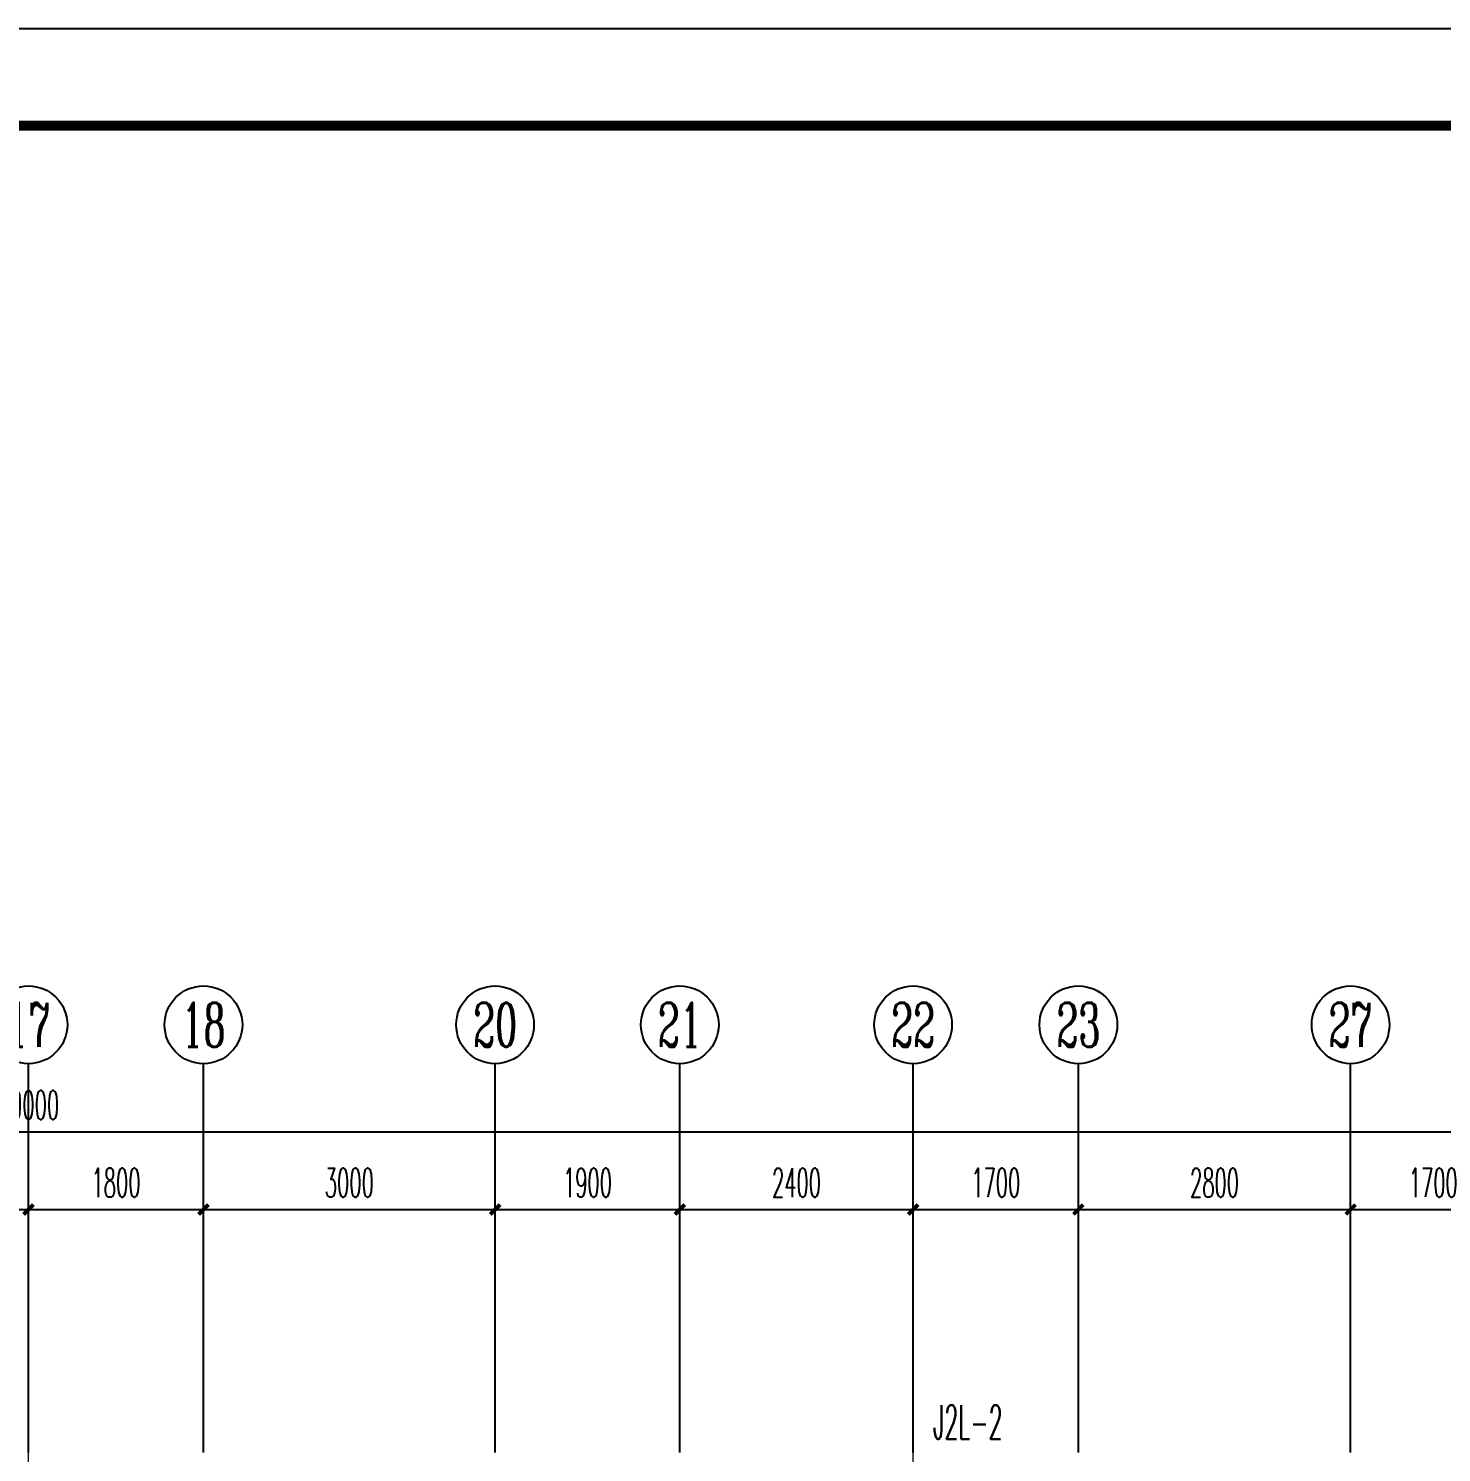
# Model space of a CAD drawing. Extents: x 27938 to 1042331, y -235042 to 1535213.
# Drawn here: x 706817 to 721352, y 378374 to 393024 of the extents above; entities that cross this region are included whole.
import ezdxf
from ezdxf.enums import TextEntityAlignment as Align

# ---------------------------------------------------------------- set-up
doc = ezdxf.new("R2010")
doc.units = 0
doc.header["$LTSCALE"] = 1000
doc.header["$MEASUREMENT"] = 0
doc.linetypes.add('DOTE', pattern=[2.42, 2, -0.2, 0.02, -0.2])
for name, color, linetype in [('3.5方案汇报，与郭总、侯月琴确定户型_t8$0$2020.03.04 -1安徽标准化洋房户型(UA）_t8_t8$0$看线', 154, 'Continuous'), ('AXIS', 3, 'Continuous'), ('AXIS_TEXT', 4, 'Continuous'), ('DIM_给水', 3, 'Continuous'), ('图框', 140, 'Continuous')]:
    doc.layers.add(name, color=color, linetype=linetype)
doc.layers.add('DOTE', color=19, linetype='DOTE', lineweight=9)
doc.layers.add('yichutu', color=7, linetype='Continuous', true_color=0xffffff, plot=False)
doc.styles.add('_TCH_AXIS', font='COMPLEX', dxfattribs={"bigfont": 'GBCBIG'})
doc.styles.add('_TCH_DIM_T3', font='SIMPLEX.shx', dxfattribs={"width": 0.494118, "bigfont": 'GBCBIG.shx'})
doc.styles.add('_TWT_SERIAL', font='simplex.shx', dxfattribs={"width": 0.6, "oblique": 10, "height": 3, "bigfont": 'aadri.shx'})
doc.styles.add('COMPLEX', font='COMPLEX')
doc.dimstyles.new('_TCH_ARCH&&100', dxfattribs={"dimtxt": 297.5, "dimasz": 100, "dimexe": 250, "dimexo": 300, "dimgap": 126.25, "dimtad": 1, "dimdec": 0, "dimzin": 0, "dimdsep": 46, "dimtxsty": '_TCH_DIM_T3', "dimblk": 'ARCHTICK', "dimcen": 0.09, "dimclrt": 4, "dimazin": 2, "dimtfac": 1, "dimtdec": 0, "dimtix": 1, "dimtmove": 2, "dimatfit": 3, "dimfxl": 1, "dimtolj": 1, "dimtzin": 0, "dimarcsym": 0})

# ---------------------------------------------------------------- blocks, each defined once
blk = doc.blocks.new('GFDGDGRDGRDG')
at = {"layer": 'DOTE', "linetype": 'DOTE', "ltscale": 0.3}
for p, q in [((599994, 360558), (599994, 376108)), ((609094, 360558), (609094, 376108))]:
    blk.add_line(p, q, dxfattribs=at)
blk = doc.blocks.new('TK')
at = {"layer": '图框'}
blk.add_lwpolyline([(465375, 548714), (549475, 548714), (549475, 489314), (465375, 489314)], close=True, dxfattribs=at)
blk.add_lwpolyline([(465375, 548714), (549475, 548714), (549475, 489314), (465375, 489314)], close=True, dxfattribs=at)
at = {"layer": '图框', "const_width": 100}
blk.add_lwpolyline([(548475, 490314), (548475, 547714), (467875, 547714), (467875, 490314)], close=True, dxfattribs=at)
blk = doc.blocks.new('yct-841-594-84100-59399.9999999999-100-1000.0')
at = {"layer": 'yichutu', "color": 7, "true_color": 0xffffff}
blk.add_lwpolyline([(0, 0), (0, 59400), (84100, 59400), (84100, 0)], close=True, dxfattribs=at)
blk = doc.blocks.new('_ArchTick')
at = {"color": 0, "linetype": 'ByBlock', "const_width": 0.4}
blk.add_lwpolyline([(-0.5, -0.5), (0.5, 0.5)], dxfattribs=at)
blk = doc.blocks.new('*D914')
at = {"layer": 'AXIS', "color": 0, "lineweight": -2}
for p, q in [((720417, 378674), (720417, 381124)), ((722117, 378674), (722117, 381124)), ((720417, 380874), (722117, 380874))]:
    blk.add_line(p, q, dxfattribs=at)
at = {"layer": 'Defpoints', "color": 0}
for p in [(722117, 380874), (720417, 378374), (722117, 378374)]:
    blk.add_point(p, dxfattribs=at)
at = {"layer": 'AXIS', "color": 0, "lineweight": -2, "xscale": 100, "yscale": 100, "zscale": 100, "rotation": 180}
blk.add_blockref('_ArchTick', (720417, 380874), dxfattribs=at)
at = {"layer": 'AXIS', "color": 0, "lineweight": -2, "xscale": 100, "yscale": 100, "zscale": 100}
blk.add_blockref('_ArchTick', (722117, 380874), dxfattribs=at)
at = {"layer": 'AXIS', "color": 4, "insert": (721267, 381149), "char_height": 297.5, "attachment_point": 5, "style": '_TCH_DIM_T3'}
blk.add_mtext('\\A1;1700', dxfattribs=at)
blk = doc.blocks.new('*D915')
at = {"layer": 'AXIS', "color": 0, "lineweight": -2}
for p, q in [((717617, 378674), (717617, 381124)), ((720417, 378674), (720417, 381124)), ((717617, 380874), (720417, 380874))]:
    blk.add_line(p, q, dxfattribs=at)
at = {"layer": 'Defpoints', "color": 0}
for p in [(720417, 380874), (717617, 378374), (720417, 378374)]:
    blk.add_point(p, dxfattribs=at)
at = {"layer": 'AXIS', "color": 0, "lineweight": -2, "xscale": 100, "yscale": 100, "zscale": 100, "rotation": 180}
blk.add_blockref('_ArchTick', (717617, 380874), dxfattribs=at)
at = {"layer": 'AXIS', "color": 0, "lineweight": -2, "xscale": 100, "yscale": 100, "zscale": 100}
blk.add_blockref('_ArchTick', (720417, 380874), dxfattribs=at)
at = {"layer": 'AXIS', "color": 4, "insert": (719017, 381149), "char_height": 297.5, "attachment_point": 5, "style": '_TCH_DIM_T3'}
blk.add_mtext('\\A1;2800', dxfattribs=at)
blk = doc.blocks.new('*D916')
at = {"layer": 'AXIS', "color": 0, "lineweight": -2}
for p, q in [((715917, 378674), (715917, 381124)), ((717617, 378674), (717617, 381124)), ((715917, 380874), (717617, 380874))]:
    blk.add_line(p, q, dxfattribs=at)
at = {"layer": 'Defpoints', "color": 0}
for p in [(717617, 380874), (715917, 378374), (717617, 378374)]:
    blk.add_point(p, dxfattribs=at)
at = {"layer": 'AXIS', "color": 0, "lineweight": -2, "xscale": 100, "yscale": 100, "zscale": 100, "rotation": 180}
blk.add_blockref('_ArchTick', (715917, 380874), dxfattribs=at)
at = {"layer": 'AXIS', "color": 0, "lineweight": -2, "xscale": 100, "yscale": 100, "zscale": 100}
blk.add_blockref('_ArchTick', (717617, 380874), dxfattribs=at)
at = {"layer": 'AXIS', "color": 4, "insert": (716767, 381149), "char_height": 297.5, "attachment_point": 5, "style": '_TCH_DIM_T3'}
blk.add_mtext('\\A1;1700', dxfattribs=at)
blk = doc.blocks.new('*D917')
at = {"layer": 'AXIS', "color": 0, "lineweight": -2}
for p, q in [((713517, 378674), (713517, 381124)), ((715917, 378674), (715917, 381124)), ((713517, 380874), (715917, 380874))]:
    blk.add_line(p, q, dxfattribs=at)
at = {"layer": 'Defpoints', "color": 0}
for p in [(715917, 380874), (713517, 378374), (715917, 378374)]:
    blk.add_point(p, dxfattribs=at)
at = {"layer": 'AXIS', "color": 0, "lineweight": -2, "xscale": 100, "yscale": 100, "zscale": 100, "rotation": 180}
blk.add_blockref('_ArchTick', (713517, 380874), dxfattribs=at)
at = {"layer": 'AXIS', "color": 0, "lineweight": -2, "xscale": 100, "yscale": 100, "zscale": 100}
blk.add_blockref('_ArchTick', (715917, 380874), dxfattribs=at)
at = {"layer": 'AXIS', "color": 4, "insert": (714717, 381149), "char_height": 297.5, "attachment_point": 5, "style": '_TCH_DIM_T3'}
blk.add_mtext('\\A1;2400', dxfattribs=at)
blk = doc.blocks.new('*D918')
at = {"layer": 'AXIS', "color": 0, "lineweight": -2}
for p, q in [((711617, 378674), (711617, 381124)), ((713517, 378674), (713517, 381124)), ((711617, 380874), (713517, 380874))]:
    blk.add_line(p, q, dxfattribs=at)
at = {"layer": 'Defpoints', "color": 0}
for p in [(713517, 380874), (711617, 378374), (713517, 378374)]:
    blk.add_point(p, dxfattribs=at)
at = {"layer": 'AXIS', "color": 0, "lineweight": -2, "xscale": 100, "yscale": 100, "zscale": 100, "rotation": 180}
blk.add_blockref('_ArchTick', (711617, 380874), dxfattribs=at)
at = {"layer": 'AXIS', "color": 0, "lineweight": -2, "xscale": 100, "yscale": 100, "zscale": 100}
blk.add_blockref('_ArchTick', (713517, 380874), dxfattribs=at)
at = {"layer": 'AXIS', "color": 4, "insert": (712567, 381149), "char_height": 297.5, "attachment_point": 5, "style": '_TCH_DIM_T3'}
blk.add_mtext('\\A1;1900', dxfattribs=at)
blk = doc.blocks.new('*D919')
at = {"layer": 'AXIS', "color": 0, "lineweight": -2}
for p, q in [((708617, 378674), (708617, 381124)), ((711617, 378674), (711617, 381124)), ((708617, 380874), (711617, 380874))]:
    blk.add_line(p, q, dxfattribs=at)
at = {"layer": 'Defpoints', "color": 0}
for p in [(711617, 380874), (708617, 378374), (711617, 378374)]:
    blk.add_point(p, dxfattribs=at)
at = {"layer": 'AXIS', "color": 0, "lineweight": -2, "xscale": 100, "yscale": 100, "zscale": 100, "rotation": 180}
blk.add_blockref('_ArchTick', (708617, 380874), dxfattribs=at)
at = {"layer": 'AXIS', "color": 0, "lineweight": -2, "xscale": 100, "yscale": 100, "zscale": 100}
blk.add_blockref('_ArchTick', (711617, 380874), dxfattribs=at)
at = {"layer": 'AXIS', "color": 4, "insert": (710117, 381149), "char_height": 297.5, "attachment_point": 5, "style": '_TCH_DIM_T3'}
blk.add_mtext('\\A1;3000', dxfattribs=at)
blk = doc.blocks.new('*D920')
at = {"layer": 'AXIS', "color": 0, "lineweight": -2}
for p, q in [((706817, 378674), (706817, 381124)), ((708617, 378674), (708617, 381124)), ((706817, 380874), (708617, 380874))]:
    blk.add_line(p, q, dxfattribs=at)
at = {"layer": 'Defpoints', "color": 0}
for p in [(708617, 380874), (706817, 378374), (708617, 378374)]:
    blk.add_point(p, dxfattribs=at)
at = {"layer": 'AXIS', "color": 0, "lineweight": -2, "xscale": 100, "yscale": 100, "zscale": 100, "rotation": 180}
blk.add_blockref('_ArchTick', (706817, 380874), dxfattribs=at)
at = {"layer": 'AXIS', "color": 0, "lineweight": -2, "xscale": 100, "yscale": 100, "zscale": 100}
blk.add_blockref('_ArchTick', (708617, 380874), dxfattribs=at)
at = {"layer": 'AXIS', "color": 4, "insert": (707717, 381149), "char_height": 297.5, "attachment_point": 5, "style": '_TCH_DIM_T3'}
blk.add_mtext('\\A1;1800', dxfattribs=at)
blk = doc.blocks.new('*D965')
at = {"layer": 'AXIS', "color": 0, "lineweight": -2}
for p, q in [((705017, 378674), (705017, 381124)), ((706817, 378674), (706817, 381124)), ((705017, 380874), (706817, 380874))]:
    blk.add_line(p, q, dxfattribs=at)
at = {"layer": 'Defpoints', "color": 0}
for p in [(706817, 380874), (705017, 378374), (706817, 378374)]:
    blk.add_point(p, dxfattribs=at)
at = {"layer": 'AXIS', "color": 0, "lineweight": -2, "xscale": 100, "yscale": 100, "zscale": 100, "rotation": 180}
blk.add_blockref('_ArchTick', (705017, 380874), dxfattribs=at)
at = {"layer": 'AXIS', "color": 0, "lineweight": -2, "xscale": 100, "yscale": 100, "zscale": 100}
blk.add_blockref('_ArchTick', (706817, 380874), dxfattribs=at)
at = {"layer": 'AXIS', "color": 4, "insert": (705917, 381149), "char_height": 297.5, "attachment_point": 5, "style": '_TCH_DIM_T3'}
blk.add_mtext('\\A1;1800', dxfattribs=at)
blk = doc.blocks.new('*D966')
at = {"layer": 'AXIS', "color": 0, "lineweight": -2}
for p, q in [((682317, 378674), (682317, 381924)), ((731317, 378674), (731317, 381924)), ((682317, 381674), (731317, 381674))]:
    blk.add_line(p, q, dxfattribs=at)
at = {"layer": 'Defpoints', "color": 0}
for p in [(731317, 381674), (682317, 378374), (731317, 378374)]:
    blk.add_point(p, dxfattribs=at)
at = {"layer": 'AXIS', "color": 0, "lineweight": -2, "xscale": 100, "yscale": 100, "zscale": 100, "rotation": 180}
blk.add_blockref('_ArchTick', (682317, 381674), dxfattribs=at)
at = {"layer": 'AXIS', "color": 0, "lineweight": -2, "xscale": 100, "yscale": 100, "zscale": 100}
blk.add_blockref('_ArchTick', (731317, 381674), dxfattribs=at)
at = {"layer": 'AXIS', "color": 4, "insert": (706817, 381949), "char_height": 297.5, "attachment_point": 5, "style": '_TCH_DIM_T3'}
blk.add_mtext('\\A1;49000', dxfattribs=at)
blk = doc.blocks.new('_AXISO')
blk.add_circle((0, 0), 0.5)
at = {"layer": 'AXIS_TEXT', "style": 'COMPLEX', "width": 1.041667}
blk.add_attdef('A', text='', height=0.56, dxfattribs=at).set_placement((-0.25, -0.28), (0.25, -0.28), align=Align.FIT)

msp = doc.modelspace()

# ---------------------------------------------------------------- linework, layer by layer
at = {"layer": 'AXIS'}
for p, q in [((706816.6, 378373.7), (706816.6, 382373.7)), ((708616.6, 378373.7), (708616.6, 382373.7)), ((711616.6, 378373.7), (711616.6, 382373.7)), ((713516.6, 378373.7), (713516.6, 382373.7)), ((715916.6, 378373.7), (715916.6, 382373.7)), ((717616.6, 378373.7), (717616.6, 382373.7)), ((720416.6, 378373.7), (720416.6, 382373.7))]:
    msp.add_line(p, q, dxfattribs=at)

# ---------------------------------------------------------------- block references
msp.add_blockref('TK', (202139.1, -155690.1))
at = {"layer": '3.5方案汇报，与郭总、侯月琴确定户型_t8$0$2020.03.04 -1安徽标准化洋房户型(UA）_t8_t8$0$看线', "ltscale": 10}
msp.add_blockref('GFDGDGRDGRDG', (106822.9, 2265.4), dxfattribs=at)
at = {"layer": 'AXIS'}
ref = msp.add_blockref('_AXISO', (706816.6, 382773.7), dxfattribs=dict(at, xscale=800, yscale=800, zscale=800))
ref.add_attrib('A', '17', dxfattribs={"layer": 'AXIS_TEXT', "height": 452.55, "style": '_TCH_AXIS', "width": 0.724138}).set_placement((706590.3, 382547.5), (707042.9, 382547.5), align=Align.FIT)
ref = msp.add_blockref('_AXISO', (708616.6, 382773.7), dxfattribs=dict(at, xscale=800, yscale=800, zscale=800))
ref.add_attrib('A', '18', dxfattribs={"layer": 'AXIS_TEXT', "height": 452.55, "style": '_TCH_AXIS', "width": 0.724138}).set_placement((708390.3, 382547.5), (708842.9, 382547.5), align=Align.FIT)
ref = msp.add_blockref('_AXISO', (711616.6, 382773.7), dxfattribs=dict(at, xscale=800, yscale=800, zscale=800))
ref.add_attrib('A', '20', dxfattribs={"layer": 'AXIS_TEXT', "height": 452.55, "style": '_TCH_AXIS', "width": 0.617647}).set_placement((711390.3, 382547.5), (711842.9, 382547.5), align=Align.FIT)
ref = msp.add_blockref('_AXISO', (713516.6, 382773.7), dxfattribs=dict(at, xscale=800, yscale=800, zscale=800))
ref.add_attrib('A', '21', dxfattribs={"layer": 'AXIS_TEXT', "height": 452.55, "style": '_TCH_AXIS', "width": 0.724138}).set_placement((713290.3, 382547.4), (713742.9, 382547.4), align=Align.FIT)
ref = msp.add_blockref('_AXISO', (715916.6, 382773.7), dxfattribs=dict(at, xscale=800, yscale=800, zscale=800))
ref.add_attrib('A', '22', dxfattribs={"layer": 'AXIS_TEXT', "height": 452.55, "style": '_TCH_AXIS', "width": 0.617647}).set_placement((715690.3, 382547.5), (716142.9, 382547.5), align=Align.FIT)
ref = msp.add_blockref('_AXISO', (717616.6, 382773.7), dxfattribs=dict(at, xscale=800, yscale=800, zscale=800))
ref.add_attrib('A', '23', dxfattribs={"layer": 'AXIS_TEXT', "height": 452.55, "style": '_TCH_AXIS', "width": 0.617647}).set_placement((717390.3, 382547.5), (717842.9, 382547.5), align=Align.FIT)
ref = msp.add_blockref('_AXISO', (720416.6, 382773.7), dxfattribs=dict(at, xscale=800, yscale=800, zscale=800))
ref.add_attrib('A', '27', dxfattribs={"layer": 'AXIS_TEXT', "height": 452.55, "style": '_TCH_AXIS', "width": 0.617647}).set_placement((720190.3, 382547.5), (720642.9, 382547.5), align=Align.FIT)
at = {"layer": 'yichutu'}
msp.add_blockref('yct-841-594-84100-59399.9999999999-100-1000.0', (667514.1, 333623.5), dxfattribs=at)

# ---------------------------------------------------------------- texts
at = {"layer": 'DIM_给水', "color": 7, "style": '_TWT_SERIAL', "width": 0.48}
msp.add_text('J2L-2', height=350, dxfattribs=at).set_placement((716123.9, 378511.8))

# ---------------------------------------------------------------- dimensions: what is measured, and where the dimension line sits
at = {"layer": 'AXIS'}
for p1, p2, distance, picture, middle in [((682316.6, 378373.7), (731316.6, 378373.7), 3300, '*D966', (706816.6, 381948.7)), ((705016.6, 378373.7), (706816.6, 378373.7), 2500, '*D965', (705916.6, 381148.7)), ((706816.6, 378373.7), (708616.6, 378373.7), 2500, '*D920', (707716.6, 381148.7)), ((708616.6, 378373.7), (711616.6, 378373.7), 2500, '*D919', (710116.6, 381148.7)), ((711616.6, 378373.7), (713516.6, 378373.7), 2500, '*D918', (712566.6, 381148.7)), ((713516.6, 378373.7), (715916.6, 378373.7), 2500, '*D917', (714716.6, 381148.7)), ((715916.6, 378373.7), (717616.6, 378373.7), 2500, '*D916', (716766.6, 381148.7)), ((717616.6, 378373.7), (720416.6, 378373.7), 2500, '*D915', (719016.6, 381148.7)), ((720416.6, 378373.7), (722116.6, 378373.7), 2500, '*D914', (721266.6, 381148.7))]:
    dim = msp.add_aligned_dim(p1=p1, p2=p2, distance=distance, dimstyle='_TCH_ARCH&&100', dxfattribs=at)
    dim.commit()
    dim.dimension.update_dxf_attribs({"geometry": picture, "text_midpoint": middle})

doc.saveas('drawing.dxf')
